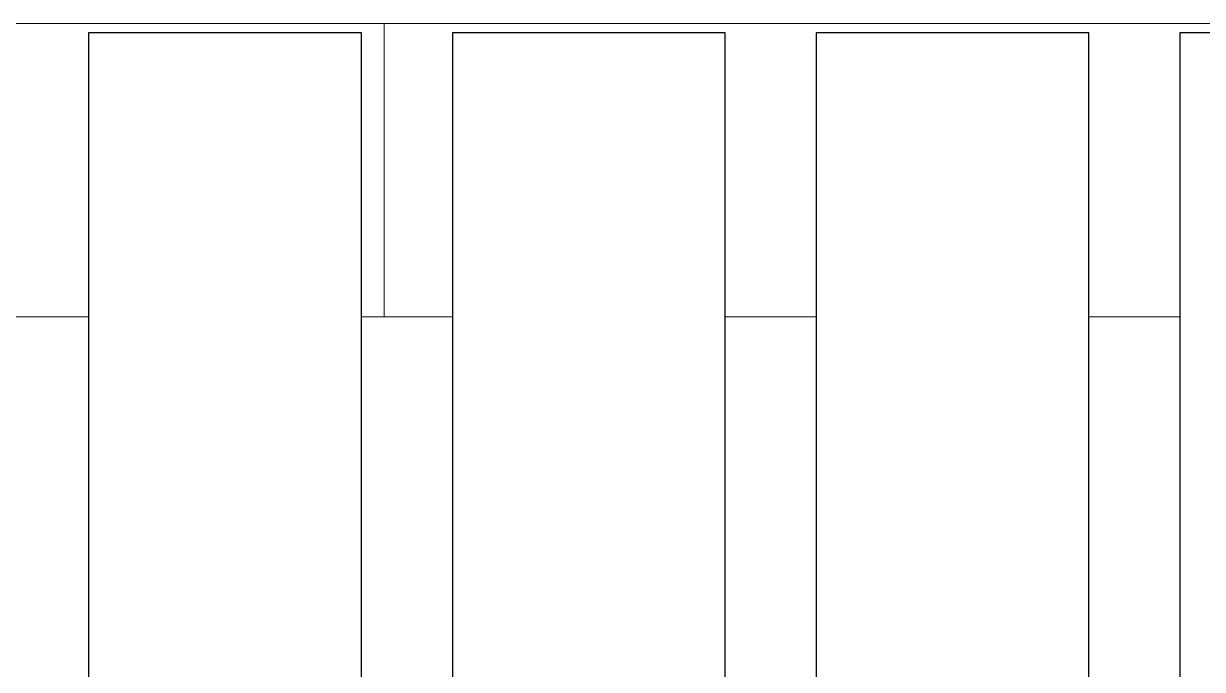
# Model space of a CAD drawing. Header units: millimetres. Extents: x -853432 to -773672, y -18171 to 22484.
# Drawn here: x -845504 to -844208, y 10894 to 11604 of the extents above; entities that cross this region are included whole.
import ezdxf
from ezdxf.xclip import XClip

# ---------------------------------------------------------------- set-up
doc = ezdxf.new("R2010")
doc.units = ezdxf.units.MM
doc.header["$XCLIPFRAME"] = 0
doc.layers.add('000 - WIPEOUT', color=250, linetype='Continuous')
doc.layers.add('A11_ALU.SOLID SHEET', color=2, linetype='Continuous')
doc.layers.add('A-GLAZ-CURT', color=2, linetype='Continuous', lineweight=9)

# ---------------------------------------------------------------- blocks, each defined once
blk = doc.blocks.new('System Panel - DPA-AR_Metal Ceiling Rectangular Panel-15987054-4251-01 ENLARGED CONCOURSE LEVEL - REFLECTED CEILING PLAN - SHEET 2')
at = {"layer": 'A-GLAZ-CURT'}
for p, q in [((-847507.5, 11281.4), (-847507.5, 11604)), ((-847507.5, 11604), (-845107.5, 11604)), ((-845107.5, 11604), (-847507.5, 11604)), ((-847507.5, 11604), (-847507.5, 11281.4)), ((-845107.5, 11604), (-845107.5, 11281.4)), ((-845107.5, 11281.4), (-845107.5, 11604)), ((-845107.5, 11281.4), (-847507.5, 11281.4)), ((-847507.5, 11281.4), (-845107.5, 11281.4))]:
    blk.add_line(p, q, dxfattribs=at)
blk = doc.blocks.new('*U1099')
at = {"layer": 'A-GLAZ-CURT'}
for p in [(835882.4, -3579), (838282.4, -3579)]:
    blk.add_blockref('System Panel - DPA-AR_Metal Ceiling Rectangular Panel-15987054-4251-01 ENLARGED CONCOURSE LEVEL - REFLECTED CEILING PLAN - SHEET 2', p, dxfattribs=at)
blk = doc.blocks.new('*U1486')
at = {"color": 3}
for points in [[(-1087.5, 350), (1087.5, 350), (1087.5, 50), (-1087.5, 50)], [(-1087.5, -50), (1087.5, -50), (1087.5, -350), (-1087.5, -350)], [(-1087.5, -450), (1087.5, -450), (1087.5, -750), (-1087.5, -750)], [(-1087.5, -850), (1087.5, -850), (1087.5, -1150), (-1087.5, -1150)]]:
    blk.add_wipeout(points, dxfattribs=at).dxf.layer = '000 - WIPEOUT'
at = {"layer": 'A11_ALU.SOLID SHEET', "color": 0, "linetype": 'ByBlock'}
for points in [[(-1087.5, 50), (1087.5, 50), (1087.5, 350), (-1087.5, 350)], [(-1087.5, -350), (1087.5, -350), (1087.5, -50), (-1087.5, -50)], [(-1087.5, -750), (1087.5, -750), (1087.5, -450), (-1087.5, -450)], [(-1087.5, -1150), (1087.5, -1150), (1087.5, -850), (-1087.5, -850)]]:
    blk.add_lwpolyline(points, close=True, dxfattribs=at)
blk = doc.blocks.new('*U1697')
at = {"layer": 'A11_ALU.SOLID SHEET', "color": 0, "linetype": 'ByBlock', "rotation": 90}
blk.add_blockref('*U1486', (-100400, 6927.5), dxfattribs=at)

msp = doc.modelspace()

# ---------------------------------------------------------------- block references
msp.add_blockref('*U1099', (-835882.4, 3579))

# ---------------------------------------------------------------- next in the draw order: block references
at = {"layer": 'A11_ALU.SOLID SHEET'}
ref = msp.add_blockref('*U1697', (-744682.4, 3579), dxfattribs=at)
XClip(ref).set_block_clipping_path([(-104690.1238047112, -9620.0029952966), (-34092.6543255156, 14392.9971737705)])

doc.saveas('drawing.dxf')
